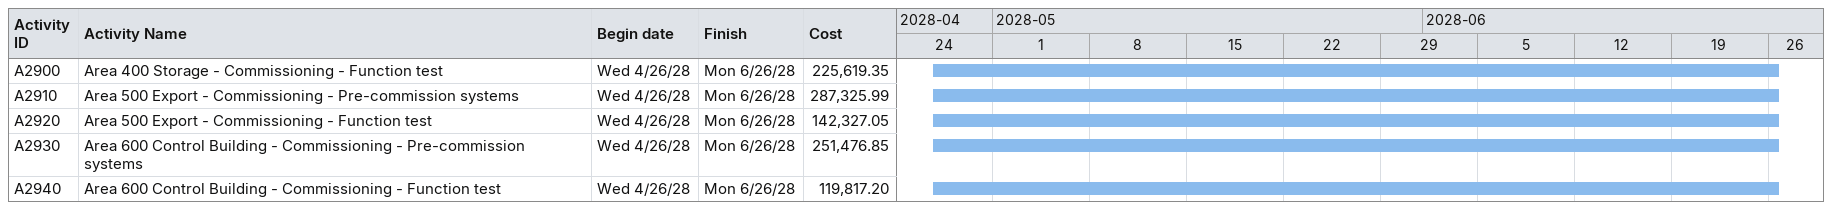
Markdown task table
| ID | Task | Start | Finish | Cost |
|---|---|---|---|---|
| A2900 | Area 400 Storage - Commissioning - Function test | 2028-04-26 | 2028-06-26 | 225619.35 |
| A2910 | Area 500 Export - Commissioning - Pre-commission systems | 2028-04-26 | 2028-06-26 | 287325.99 |
| A2920 | Area 500 Export - Commissioning - Function test | 2028-04-26 | 2028-06-26 | 142327.05 |
| A2930 | Area 600 Control Building - Commissioning - Pre-commission systems | 2028-04-26 | 2028-06-26 | 251476.85 |
| A2940 | Area 600 Control Building - Commissioning - Function test | 2028-04-26 | 2028-06-26 | 119817.20 |
